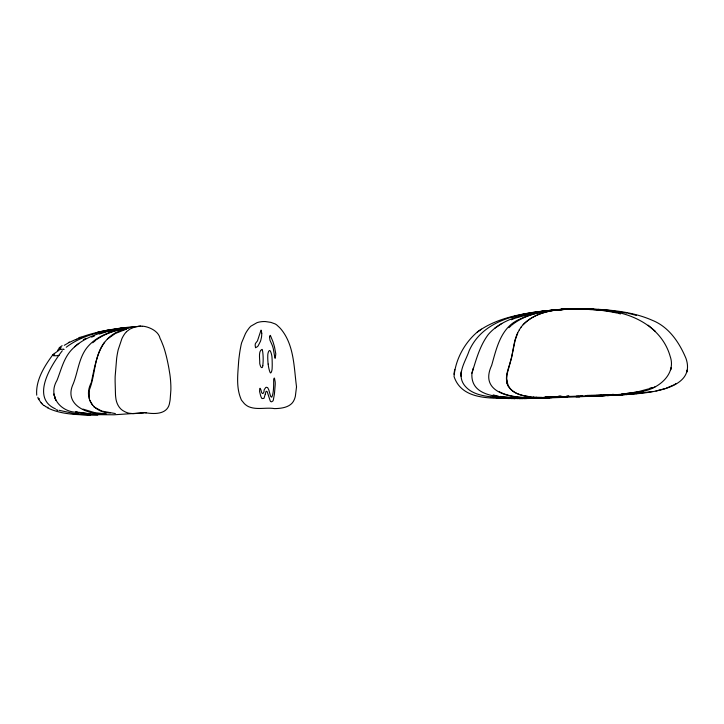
<?xml version="1.0" encoding="UTF-8"?>
<svg xmlns="http://www.w3.org/2000/svg" width="724" height="724" viewBox="0 0 724 724"><rect width="100%" height="100%" fill="white"/><g stroke="black" fill="none" stroke-linecap="round" stroke-linejoin="round"><path stroke-width="1.09" d="M563.444 309.248C529.678 312.171 484.863 315.175 469.098 350.905C465.641 361.303 456.536 373.629 463.84 384.453C471.758 395.847 487.37 396.399 499.886 397.82M461.043 373.792L460.962 376.136L461.423 371.457L461.043 373.801M526.022 398.417C503.062 396.761 463.469 404.77 454.057 376.571C455.351 359.756 464.464 342.932 477.306 332.063C494.945 318.994 517.144 314.632 538.421 311.582M453.948 374.245L454.708 369.394M528.828 313.727C514.013 317.148 498.601 322.551 488.374 334.388C479.804 345.683 476.102 359.846 471.939 373.204C469.976 399.657 506.266 397.087 523.742 398.109M262.821 365.575L262.649 366.57A3.321 0.878 87.7 0 1 262.423 367.222L262.151 367.539A8.588 2.263 87.7 0 1 260.378 365.828L259.88 364.199A4.326 1.14 87.7 0 1 259.744 363.348C259.997 359.466 258.006 350.706 262.106 349.402A2.905 0.769 87.7 0 1 262.35 349.973L262.712 351.774A15.702 4.145 87.7 0 1 262.785 365.502M89.342 390.589L89.369 398.752M471.939 373.213L473.206 368.335M265.256 394.1L265.934 391.711A7.086 1.873 87.7 0 1 266.197 391.259L267.156 391.603L270.233 400.915A6.507 1.72 87.7 0 0 270.686 401.539L271.274 401.766A38.327 10.118 87.7 0 0 271.735 401.748L272.921 400.951A8.236 2.172 87.7 0 0 273.292 400.155L274.296 394.761A100.084 26.408 87.7 0 0 274.541 392.725L275.22 384.426A10.987 2.896 87.7 0 0 275.183 382.001L274.496 378.218A6.136 1.62 87.7 0 0 274.233 378.091L273.699 379.095L273.636 385.747A22.743 6 87.7 0 1 273.563 387.693L273.391 390.155A15.05 3.973 87.7 0 1 273.12 392.308L272.876 393.711A19.702 5.195 87.7 0 1 272.595 394.951L271.871 396.933A4.326 1.14 87.7 0 1 271.545 397.159L270.867 396.607A8.435 2.226 87.7 0 1 270.441 395.72L268.921 390.354A49.169 12.978 87.7 0 0 268.577 389.403L267.645 387.63L266.387 387.286A31.186 8.226 87.7 0 0 265.735 387.512L264.296 389.584A8.154 2.154 87.7 0 0 264.07 390.39C264.341 391.774 262.83 395.223 261.708 392.652A6.932 1.828 87.7 0 1 261.364 391.612L261.111 390.589A10.263 2.706 87.7 0 0 260.921 389.865L260.178 388.326A2.688 0.706 87.7 0 0 259.735 388.761L259.59 391.521L260.577 395.53A33.675 8.887 87.7 0 0 261.102 397.042L261.934 398.562L263.844 398.381A4.896 1.294 87.7 0 0 264.106 398.01L265.174 394.435M89.505 389.575C95.532 374.091 94.057 355.801 104.546 342.235M517.705 333.049L515.108 340.352L511.606 357.493L507.117 373.973L506.7 378.39L507.75 384.317M519.361 329.909C513.207 339.61 513.642 351.574 510.212 362.235C508.61 368.235 505.823 374.208 506.556 380.562C507.94 393.431 523.054 396.453 533.669 397.087M519.208 329.9L521.217 327.121M60.092 348.28L59.848 348.823A2.507 0.805 -11.4 0 0 60.173 349.113L60.744 349.258M521.054 327.103C535.977 309.085 561.806 308.65 583.263 308.895M52.979 354.588C44.417 366.072 35.476 380.408 36.734 395.186M62.309 350.715C51.413 364.724 30.263 397.657 55.395 408.843M124.754 327.827C105.668 330.868 84.853 335.429 71.205 350.217C63.549 358.67 61.097 370.073 56.988 380.372C47.929 395.603 59.54 411.286 75.948 412.291M523.081 324.623C537.308 310.053 559.29 308.94 578.431 308.822M60.183 348.172L61.142 347.375M126.474 331.719L129.958 329.049L134.049 327.302A27.575 7.385 87.7 0 1 134.248 327.275L134.447 327.248A14.254 3.819 87.7 0 0 134.836 327.076L134.945 327.004A18.516 4.959 87.7 0 1 135.334 326.85L136.872 326.56M508.972 327.691L510.999 325.809M92.681 342.787L95.794 340.253M74.608 346.769L78.78 343.402M107.36 339.094L115.306 333.493L126.456 329.076M53.486 354.108L59.142 350.19M511.669 325.185C524.538 314.696 541.498 311.501 557.571 309.745M66.237 347.239C82.292 335.013 102.745 330.913 122.275 327.981M477.306 332.063L481.388 329.158M96.573 339.619C106.283 332.814 117.958 329.646 129.496 327.619M674.768 384.399L676.279 383.449M501.759 323.528L494.628 328.334M64.282 345.321L68.463 342.895M81.124 337.628L81.504 337.339L79.984 337.773M674.008 384.869L666.125 388.254M80.102 338.18L79.504 338.488M69.486 342.352L75.396 339.61M639.093 391.811C656.143 390.607 676.922 375.303 670.153 356.308C662.179 328.126 633.771 313.049 606.25 310.659M83.369 339.619L86.047 338.307M648.785 388.743L651.627 387.521M651.066 388.544L654.994 386.906M76.5 339.149L78.988 338.153M91.622 337.14L94.527 335.945M511.334 319.746L514.239 318.569M515.207 318.171L535.099 312.705L555.625 309.845M79.296 337.827C97.07 331.167 115.994 328.37 134.8 326.569M126.564 329.076C99.034 334.216 96.102 360.434 91.233 382.788C83.124 397.956 93.74 412.725 110.22 412.979M647.835 389.069L637.247 391.965M137.135 326.533L138.393 326.298M99.369 334.036L105.261 332.144M146.085 412.825C155.388 414.327 168.312 414.273 169.715 402.11A17.783 4.76 87.7 0 0 170.149 399.666L170.855 390.29A24.933 6.67 87.7 0 0 170.855 386.046A26.517 7.095 87.7 0 0 170.828 385.114L170.801 384.553A28.815 7.711 87.7 0 0 169.896 374.462L168.882 368.254A91.251 24.426 87.7 0 0 166.267 355.927L165.153 351.755A65.115 17.43 87.7 0 0 163.38 346.163L161.434 341.257A85.758 22.951 87.7 0 0 160.076 338.389C158.429 330.379 147.624 326.488 142.691 326.198A11.801 3.158 87.7 0 0 142.547 326.207L142.547 326.207M665.22 388.58L655.944 390.969M512.121 317.166L516.574 315.926M520.067 315.863L522.737 315.166M106.247 331.827L125.632 327.818M103.568 332.044L107.858 331.049M110.003 330.551L112.157 330.053M525.579 314.524C555.652 307.872 587.354 306.533 617.554 313.157M100.165 332.108L110.501 329.863M521.823 314.849L524.656 314.243M521.343 314.768L525.95 313.782M97.315 332.325L108.292 330.035M114.645 329.836L117.867 329.158M138.664 326.298L138.682 326.289A5.566 1.493 87.7 0 0 138.773 326.262A5.53 1.484 87.7 0 1 138.936 326.225L139.37 326.198M129.053 327.628C113.016 330.37 95.414 335.538 85.586 349.538C78.726 359.728 77.721 372.344 73.341 383.584C62.961 405.304 88.265 414.97 105.487 414.01M611.49 394.616L613.237 394.29M526.547 313.854L533.181 312.65M637.292 391.956L621.391 394.245L639.156 391.793M116.437 329.529L119.659 328.958M122.881 328.388L125.026 328.008M533.163 312.858L542.484 311.302M641.229 392.381L643.355 392.019M113.225 329.809L124.211 327.936M110.193 330.099L114.546 329.384M116.718 329.031L122.157 328.144M123.279 328.316L140.773 326.171L139.877 326.153A6.833 1.828 87.7 0 0 139.759 326.171M608.567 395.087L611.3 394.661M652.215 391.594L632.477 394.001M628.794 393.784L630.758 393.494M535.081 312.334L537.923 311.908M556.675 310.243L568.313 308.958L583.417 308.84M542.71 311.492L544.846 311.193M628.314 394.245L639.093 392.752M550.656 310.334L541.887 311.42M142.456 412.843L142.927 412.816M608.694 395.069L602.603 395.711M556.376 310.18L568.313 308.958L594.956 309.492M566.765 395.983L568.756 395.711M539.823 311.628L563.933 309.193M636.704 393.756C655.464 392.01 695.918 386.77 685.963 358.362C679.275 342.416 668.867 326.859 652.161 320.243C635.201 312.777 616.54 310.451 598.205 309.32M538.394 311.582L571.109 308.913M546.982 310.895L564.702 309.157L581.064 309.003M630.369 393.702L617.952 394.933M633.654 393.494L626.025 394.299M562.883 396.471L551.398 397.585M561.851 396.526L552.322 397.458M626.36 394.589L632.07 394.164M620.911 394.661L624.821 394.272M140.854 326.135L142.257 326.234M139.94 413.169L133.307 413.666L128.854 413.196A217.354 58.182 87.7 0 1 124.492 411.513C118.998 409.006 116.184 402.969 115.713 397.195A10.797 2.887 87.7 0 1 115.505 395.033L115.125 381.684A38.155 10.217 87.7 0 1 115.161 376.435L116.664 358.208A54.581 14.607 87.7 0 1 118.211 349.692L121.922 338.606A85.36 22.851 87.7 0 1 126.474 331.737M600.522 395.829L601.345 395.793L597.291 395.983L606.024 395.376M616.712 394.996L621.011 394.652M628.441 394.227L618.948 395.023M618.386 394.508L617.147 394.616L622.749 394.137M631.898 394.182L636.885 393.738M558.132 396.553L560.34 396.354M560.014 396.39L557.181 396.643L559.091 396.408M144.32 412.78L113.849 414.798L91.477 414.59M560.602 396.39L547.959 397.232M552.584 396.915L559.39 396.381M558.847 396.49L544.955 397.512M140.365 413.123L141.949 412.915M626.079 394.29L613.843 395.186M627.5 394.372L592.802 395.693M556.403 396.625L541.688 397.648L550.312 397.186M554.213 396.815L558.457 396.49M600.196 395.874L598.259 395.983M619.672 394.978L611.771 395.404M559.625 309.555L581.245 309.012M559.806 396.797L558.123 396.879L564.765 396.598L543.208 397.684M549.127 397.702L552.385 397.449M632.713 393.983L627.093 394.399M550.593 397.123L554.774 396.815L546.421 397.395M564.584 309.166C549.326 310.234 533.552 312.388 519.633 319.284C500.918 327.067 496.619 347.963 491.668 365.367C476.908 396.879 521.588 399.159 539.217 397.666M545.1 397.422L561.933 396.381L549.887 397.195M559.326 309.528L577.037 308.931M549.896 397.123L554.294 396.806M546.005 397.557L560.756 396.381L550.294 397.186M558.168 309.582L580.512 309.03M566.521 309.076L568.313 308.958L563.851 309.193M559.335 396.833L561.1 396.707M599.861 395.901L602.956 395.693M600.332 395.847L603.318 395.639M564.765 397.304L577.915 396.779M621.862 394.852L619.391 394.969M543.335 397.675L534.041 398.191L541.824 397.82M547.425 397.82L548.638 397.757M615.255 395.241L614.748 395.268M548.53 397.766L551.489 397.576M621.445 394.661L612.296 395.168M541.787 397.82L549.996 397.114M553.589 396.951L554.177 396.915M549.208 397.693L546.032 397.892L546.738 397.856M612.803 395.241L617.029 394.978M563.417 309.248L568.313 308.958M546.837 397.358L548.548 397.295M578.15 396.779L599.572 395.919M541.688 397.648L543.009 397.557M532.167 398.137L540.692 397.748M621.491 394.87L626.758 394.562M540.557 397.757L545.072 397.503M550.711 397.141L534.448 397.965L545.923 397.367M613.002 395.232L613.527 395.204M553.498 397.06L555.751 396.96L551.407 397.168L554.276 397.005M537.036 397.91L543.262 397.548L542.81 397.548M608.821 395.422L615.391 395.15M548.34 397.775L543.67 398.001L545.471 397.91M544.72 397.44L548.484 397.295M609.228 395.521L603.11 395.757M615.717 395.014L616.269 394.987M621.301 394.743L621.925 394.716M576.087 396.879L579.797 396.689L578.91 396.734M612.631 395.15L613.635 395.105M589.635 396.354L597.11 396.028M614.024 395.214L620.93 394.897M535.878 397.983L532.384 398.128M551.661 397.141L548.837 397.259L552.629 397.096M607.273 395.603L614.757 395.186M563.779 396.643L591.779 395.666M543.742 398.073L564.639 397.322M576.358 396.164L579.39 396.073M593.544 395.612L605.445 395.566M534.176 398.309L545.335 397.901M566.014 397.259L567.29 397.232M566.114 397.268L559.462 397.431L560.874 397.404M601.155 395.367L609.762 395.15L604.468 395.304M530.068 398.173L531.606 398.128M529.353 398.453L529.95 398.435M528.782 398.064L549.19 397.883M594.558 395.585L586.015 395.766L588.331 395.738M601.065 395.422L600.531 395.431M580.395 396.037L582.485 395.974M587.779 395.557L609.798 395.286M543.018 398.091L541.833 398.128M524.321 398.562L534.701 398.291M605.146 395.304L588.73 395.503M524.547 398.462L533.416 398.2L529.905 398.309M541.932 398.001L545.661 397.892M528.801 398.472L527.814 398.499M533.688 398.327L532.81 398.345M48.128 407.35L47.259 407.259M605.146 395.404L610.241 395.277M59.06 355.448L57.549 355.484M531.832 398.119L522.466 398.291M518.927 398.39L529.325 398.191M596.676 395.503L600.848 395.358M605.545 395.394L606.214 395.385L601.119 395.476M605.038 395.576L604.232 395.594M527.859 398.082L534.013 397.947L533.009 397.974M542.303 397.992L533.688 397.829M573.236 308.858L578.223 308.858M601.327 395.657L601.97 395.648L588.675 395.675M600.422 395.675L586.73 395.503M517.443 398.58L518.194 398.562M522.312 398.508L523 398.49L510.891 398.589M526.963 398.526L519.144 398.643M64.101 349.348L63.495 349.357M596.35 395.431L601.517 395.367M535.669 397.72C523.597 397.567 510.474 397.539 499.37 391.811M528.511 398.336L506.981 397.829M540.946 398.146L535.841 398.209M601.526 395.621L588.983 395.666M601.391 395.467L586.404 395.539M514.719 398.653L514.031 398.653M591.77 395.458L596.884 395.431M587.182 395.458L591.961 395.458M499.75 397.811L514.221 398.372M583.191 308.84L593.291 309.094M524.981 398.082L512.375 397.72L500.194 396.426M513.949 398.372L519.171 398.39M522.547 398.291L513.569 398.164M144.782 412.725L145.814 412.843M580.947 308.877L606.296 310.668M592.277 395.729L586.286 395.666M518.846 398.073L529.253 398.073L526.004 397.865M97.758 415.123C80.817 414.68 62.726 415.404 47.151 407.693M587.924 308.994L607.635 310.207L627.074 313.112M542.303 397.404L536.357 397.259M583.2 308.895L588.015 309.003M509.37 398.58L496.248 397.856M580.838 309.003L591.816 309.519M580.494 309.021L590.35 309.537M90.69 415.087L80.129 414.499M593.218 309.085L598.296 309.329M584.802 309.148L590.965 309.501M58.952 410.282L74.735 413.648L90.618 414.789M95.993 414.463L75.902 412.273M533.507 397.078L536.511 397.259M507.126 397.82L511.343 398.109M144.121 412.771L143.497 412.752A6.317 1.692 87.7 0 0 143.307 412.789M85.586 414.119L87.55 414.273M106.491 413.983L94.717 412.662L83.025 409.105M76.997 414.219L72.771 413.712M500.501 397.277L504.8 397.684M599.391 309.845L603.816 310.288M83.188 413.811L87.07 414.219M83.903 413.775L87.197 414.119M493.506 397.576L490.745 397.25M115.369 413.576L101.812 411.087L94.002 406.978M90.5 413.947L78.608 412.237M54.01 355.439L53.476 355.357A4.018 0.833 -7.2 0 1 52.97 355.176L52.843 355.022M530.792 396.815C522.61 395.784 512.755 393.883 508.465 385.973M610.513 311.302L615.002 312.116M75.459 412.716L78.346 413.187M493.08 396.164L495.225 396.544M496.13 395.657L498.166 396.037M628.894 313.528L630.713 313.945M493.162 394.915L495.144 395.413M75.848 411.54L77.685 412.01M618.54 313.411L620.495 313.926M631.627 314.144L636.36 315.411M57.196 410.101L56.164 409.666M45.811 406.589L44.119 405.485M648.179 325.212L655.446 331.438M42.309 403.992L41.576 403.268M41.132 402.779L38.327 398.797M92.645 405.395L89.812 400.399M39.096 398.499L39.449 398.978M506.565 380.562L508.139 385.964M506.881 382.39L507.434 384.308M268.142 364.1L268.061 363.33A20.245 5.34 87.7 0 1 267.744 357.71L267.789 355.05A5.548 1.466 87.7 0 1 268.043 353.176L268.378 352.063A10.824 2.86 87.7 0 1 269.156 350.76L269.5 350.543A6.317 1.665 87.7 0 1 270.296 351.049L270.595 351.611A11.865 3.131 87.7 0 1 271.6 354.787L271.744 355.457A5.991 1.584 87.7 0 1 271.98 357.095L272.133 359.846A39.53 10.426 87.7 0 1 272.215 365.792L272.124 368.607A6.326 1.674 87.7 0 1 271.88 370.362L271.772 370.806A9.43 2.489 87.7 0 1 271.192 372.389L270.722 372.905A3.71 0.977 87.7 0 1 270.305 372.715L270.025 372.227A14.869 3.919 87.7 0 1 268.161 364.072M146.049 412.888A6.48 1.738 87.7 0 1 145.913 412.888M57.585 410.291A4.217 0.471 27.4 0 1 57.413 410.237M63.631 349.239A11.014 2.688 -6.4 0 1 60.852 349.203M58.807 348.434A8.579 1.448 -26.6 0 1 62.146 345.692M68.4 342.597A27.765 11.874 -32 0 1 69.45 342.045M75.658 339.746A28.987 5.05 -21.4 0 1 76.708 339.303M79.025 337.656A13.874 3.52 -22.8 0 1 80.165 337.23M81.622 337.438A5.448 0.516 -23.1 0 1 81.459 337.547M57.413 350.344A34.028 8.462 -26.3 0 1 60.047 348.543M53.232 354.95A10.254 1.919 -14.2 0 1 54.671 353.991M57.205 355.719A12.163 2.371 -6 0 1 53.268 355.683M41.539 403.322A21.611 17.421 -84 0 1 41.096 402.843M44.01 405.621A24.86 21.557 -41.4 0 1 42.245 404.064M46.291 406.96A6.543 1.91 41.3 0 1 45.884 406.743M37.983 397.259A2.425 0.462 65 0 0 37.91 397.422A2.688 0.534 59 0 0 38.444 398.879M261.744 333.33L261.735 334.144A9.231 2.434 87.7 0 1 261.599 336.298A8.181 2.154 87.7 0 1 261.436 337.493L260.875 339.918A46.49 12.272 87.7 0 1 260.441 341.375L258.07 345.963A117.587 31.023 87.7 0 1 257.337 346.687L255.536 347.764L255.165 345.303A3.928 1.041 87.7 0 1 255.445 343.475L257.065 341.411A22.39 5.91 87.7 0 0 257.463 340.904L261.011 330.126A3.665 0.968 87.7 0 1 261.301 330.479L261.744 333.33M296.523 386.833L295.356 396.245A25.385 6.697 87.7 0 1 294.369 399.413C291.383 407.304 281.844 408.499 274.532 408.608C265.952 407.178 256.939 410.209 248.658 406.689A125.505 33.114 87.7 0 1 244.359 403.648L241.563 400.263A15.575 4.109 87.7 0 1 240.83 398.653C236.006 386.86 237.861 373.946 238.63 361.611A33.304 8.788 87.7 0 1 238.875 358.995L239.599 353.43A99.722 26.317 87.7 0 1 240.151 349.891L241.065 345.067A34.064 8.987 87.7 0 1 241.662 342.669L245.427 333.673A141.352 37.295 87.7 0 1 247.536 330.216L249.192 327.972A103.632 27.349 87.7 0 1 250.884 326.171L257.02 322.669A284.17 74.988 87.7 0 1 260.178 321.881L261.762 321.664A371.05 97.912 87.7 0 1 265.455 321.565L270.867 322.37L275.111 323.909A104.22 27.503 87.7 0 1 276.803 325.004L279.545 327.538A173.47 45.775 87.7 0 1 281.817 330.144C294.243 346.108 293.944 367.647 296.523 386.833M269.527 337.067L269.989 340.298L271.971 344.66A18.326 4.833 87.7 0 1 272.432 345.855L272.532 346.126A28.028 7.394 87.7 0 1 273.238 348.47L274.948 358.099A3.014 0.796 87.7 0 0 275.247 358.299L275.799 353.873L274.568 347.321A63.486 16.752 87.7 0 0 273.627 343.891A58.49 15.43 87.7 0 0 273.02 341.882L270.396 335.438A5.041 1.33 87.7 0 0 269.989 335.547L269.527 337.067M671.157 367.873L670.469 370.163L671.157 367.873M687.429 369.864L686.732 372.036L687.429 369.864M55.766 400.263L53.947 394.173L55.766 400.263"/></g></svg>
